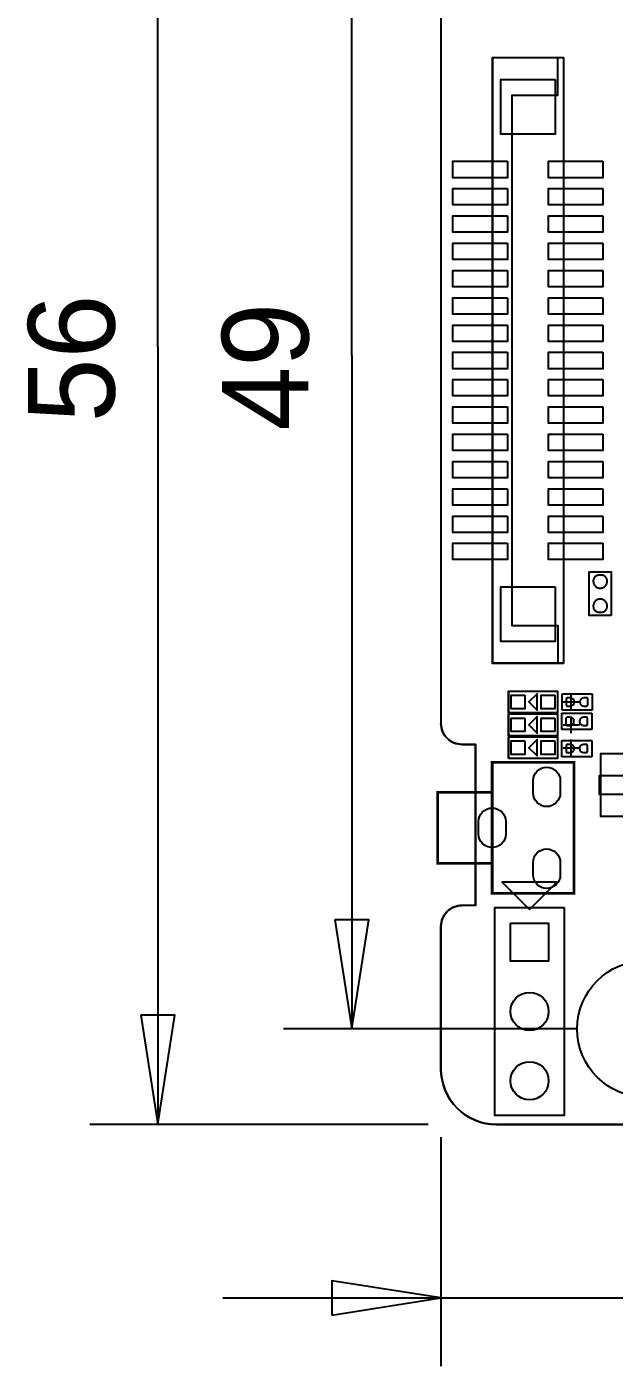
# Model space of a CAD drawing. Extents: x -27 to 80, y -24 to 59.
# Drawn here: x -26.55 to -5, y -20.13 to 28.96 of the extents above; entities that cross this region are included whole.
import ezdxf

# ---------------------------------------------------------------- set-up
doc = ezdxf.new("R2010")
doc.units = 0
for name, color, linetype in [('BG_LAYOUT-TOP', 85, 'CONTINUOUS'), ('BG_OUTLINE', 1, 'CONTINUOUS'), ('PG_ASSEMBLY_TOP', 111, 'CONTINUOUS'), ('PG_SILKSCREEN_TOP', 92, 'CONTINUOUS'), ('PIN_TOP', 3, 'CONTINUOUS')]:
    doc.layers.add(name, color=color, linetype=linetype)

msp = doc.modelspace()

# ---------------------------------------------------------------- linework, layer by layer
at = {"layer": 'BG_LAYOUT-TOP'}
for points in [[(-21.7424, 17.2212), (-21.7424, 44.732905)], [(-14.6304, 16.9164), (-14.6304, 41.232912)], [(-21.7424, 17.2212), (-21.7424, -11.26711)], [(-14.6304, 16.9164), (-14.6304, -7.767091)], [(-15.255392, -3.767099), (-14.6304, -7.767091), (-14.005408, -3.767099), (-15.255392, -3.767099)], [(-22.367392, -7.267118), (-21.7424, -11.26711), (-21.117408, -7.267118), (-22.367392, -7.267118)], [(-6.360592, -7.767091), (-17.130395, -7.767091)], [(-11.825783, -11.26711), (-24.242395, -11.26711)], [(-11.357788, -11.735105), (-11.357788, -20.127595)], [(-15.35778, -18.252592), (-11.357788, -17.6276), (-15.35778, -17.002608), (-15.35778, -18.252592)], [(-19.357772, -17.6276), (-11.357788, -17.6276)], [(-11.357788, -17.6276), (-3.860597, -17.6276)]]:
    msp.add_lwpolyline(points, dxfattribs=at)
at = {"layer": 'BG_OUTLINE'}
for points in [[(41.17594, 44.732905), (-9.325788, 44.732905, 0.414214), (-11.357788, 42.700905), (-11.357788, 3.425241)], [(41.17594, 44.732905), (75.607393, 44.732905, -0.414214), (77.639393, 42.700905), (77.639393, -9.23511, -0.414214), (75.607393, -11.26711), (-9.325788, -11.26711, -0.414214), (-11.357788, -9.23511), (-11.357788, -4.005275)], [(-10.595788, 2.663241, -0.414214), (-11.357788, 3.425241)], [(-10.595788, 2.663241, -0.414214), (-11.357788, 3.425241)], [(-10.595788, -3.243275, 0.414214), (-11.357788, -4.005275)], [(-11.357788, -4.005275, -0.414214), (-10.595788, -3.243275)]]:
    msp.add_lwpolyline(points, format="xyb", dxfattribs=at)
msp.add_lwpolyline([(41.17594, 44.732905), (-9.325788, 44.732905, 0.414214), (-11.357788, 42.700905), (-11.357788, 3.425241, 0.414214), (-10.595788, 2.663241), (-10.089947, 2.663241), (-10.089947, -3.243275), (-10.595788, -3.243275, 0.414214), (-11.357788, -4.005275), (-11.357788, -9.23511, 0.414214), (-9.325788, -11.26711), (75.607393, -11.26711, 0.414214), (77.639393, -9.23511), (77.639393, 42.700905, 0.414214), (75.607393, 44.732905)], format="xyb", close=True, dxfattribs=at)
for points in [[(-10.089947, 2.663241), (-10.595788, 2.663241)], [(-10.089947, -3.243275), (-10.089947, 2.663241)], [(-10.089947, -3.243275), (-10.595788, -3.243275)]]:
    msp.add_lwpolyline(points, dxfattribs=at)
at = {"layer": 'PG_ASSEMBLY_TOP'}
for points in [[(-6.867601, 5.642991), (-9.457715, 5.642991), (-9.457715, 27.842794), (-6.867601, 27.842794)], [(-5.116119, 7.387082), (-5.916117, 7.387082), (-5.916117, 8.987282), (-5.116119, 8.987282)], [(-2.795016, 0.023622), (-5.495138, 0.023622), (-5.495138, 2.323821), (-2.795016, 2.323821)]]:
    msp.add_lwpolyline(points, close=True, dxfattribs=at)
for points in [[(-6.91515, 3.917925), (-6.91515, 4.517923)], [(-6.91515, 4.517923), (-5.81533, 4.517923)], [(-5.81533, 4.517923), (-5.81533, 3.917925)], [(-6.928104, 3.204185), (-6.928104, 3.804183)], [(-6.928104, 3.804183), (-5.828284, 3.804183)], [(-5.81533, 3.917925), (-6.91515, 3.917925)], [(-5.828284, 3.804183), (-5.828284, 3.204185)], [(-5.828284, 3.204185), (-6.928104, 3.204185)], [(-6.926072, 2.211045), (-6.926072, 2.811043)], [(-6.926072, 2.811043), (-5.826252, 2.811043)], [(-5.826252, 2.811043), (-5.826252, 2.211045)], [(-5.826252, 2.211045), (-6.926072, 2.211045)], [(-6.839255, -3.316021), (-6.839255, -10.936021), (-9.379255, -10.936021), (-9.379255, -3.316021), (-6.839255, -3.316021)]]:
    msp.add_lwpolyline(points, dxfattribs=at)
at = {"layer": 'PG_ASSEMBLY_TOP', "const_width": 0.050013}
for points in [[(-6.480048, -2.793949), (-9.480042, -2.793949), (-9.480042, 2.006041), (-6.480048, 2.006041), (-6.480048, -2.793949)], [(-9.480042, -1.693951), (-11.480038, -1.693951), (-11.480038, 0.906043), (-9.480042, 0.906043)]]:
    msp.add_lwpolyline(points, dxfattribs=at)
at = {"layer": 'PG_SILKSCREEN_TOP'}
for points in [[(-6.867601, 5.632907), (-9.467596, 5.632907), (-9.467596, 27.83299), (-6.867601, 27.83299), (-6.867601, 5.632907)], [(-7.067499, 26.442797), (-7.067499, 27.782901)], [(-7.067499, 26.442797), (-8.757691, 26.442797), (-8.757691, 7.022998), (-7.067499, 7.022998), (-7.067499, 5.682894)], [(-8.881186, 3.817925), (-8.881186, 4.617923), (-7.08119, 4.617923), (-7.08119, 3.817925), (-8.881186, 3.817925)], [(-8.881186, 4.617923), (-8.881186, 3.817925)], [(-7.831176, 4.117924), (-7.831176, 4.517923), (-8.1312, 4.217924), (-7.831176, 3.917925), (-7.831176, 4.117924)], [(-6.581191, 3.917925), (-6.581191, 4.517923)], [(-6.88119, 4.217924), (-6.281191, 4.217924)], [(-8.881186, 2.979725), (-8.881186, 3.779723), (-7.08119, 3.779723), (-7.08119, 2.979725), (-8.881186, 2.979725)], [(-8.881186, 3.779723), (-8.881186, 2.979725)], [(-7.831176, 3.279724), (-7.831176, 3.679723), (-8.1312, 3.379724), (-7.831176, 3.079725), (-7.831176, 3.279724)], [(-6.581191, 3.079725), (-6.581191, 3.679723)], [(-6.88119, 3.379724), (-6.281191, 3.379724)], [(-8.881186, 2.140001), (-8.881186, 2.939999), (-7.08119, 2.939999), (-7.08119, 2.140001), (-8.881186, 2.140001)], [(-8.881186, 2.939999), (-8.881186, 2.140001)], [(-7.831176, 2.44), (-7.831176, 2.839999), (-8.1312, 2.54), (-7.831176, 2.240001), (-7.831176, 2.44)], [(-6.88119, 2.54), (-6.281191, 2.54)], [(-6.581191, 2.240001), (-6.581191, 2.839999)], [(-6.839255, -3.316021), (-6.839255, -10.936021), (-9.379255, -10.936021), (-9.379255, -3.316021), (-6.839255, -3.316021)]]:
    msp.add_lwpolyline(points, dxfattribs=at)
at = {"layer": 'PG_SILKSCREEN_TOP', "const_width": 0.100101}
for points in [[(-9.480042, 2.006041), (-9.480042, -2.793949), (-6.480048, -2.793949), (-6.480048, 2.006041), (-9.480042, 2.006041)], [(-9.480042, 0.906043), (-11.480038, 0.906043), (-11.480038, -1.693951), (-9.480042, -1.693951)]]:
    msp.add_lwpolyline(points, dxfattribs=at)
at = {"layer": 'PG_SILKSCREEN_TOP'}
msp.add_lwpolyline([(-8.109255, -3.386125), (-7.109257, -2.386127), (-9.109253, -2.386127)], close=True, dxfattribs=at)
at = {"layer": 'PIN_TOP'}
for points in [[(-7.168096, 27.03242), (-7.168096, 25.033414), (-9.167101, 25.033414), (-9.167101, 27.03242)], [(-8.917711, 24.03287), (-8.917711, 23.432973), (-10.917707, 23.432973), (-10.917707, 24.03287)], [(-5.41749, 24.03287), (-5.41749, 23.432973), (-7.417486, 23.432973), (-7.417486, 24.03287)], [(-8.917711, 23.032847), (-8.917711, 22.43295), (-10.917707, 22.43295), (-10.917707, 23.032847)], [(-5.41749, 23.032847), (-5.41749, 22.43295), (-7.417486, 22.43295), (-7.417486, 23.032847)], [(-8.917711, 22.032849), (-8.917711, 21.432952), (-10.917707, 21.432952), (-10.917707, 22.032849)], [(-5.41749, 22.032849), (-5.41749, 21.432952), (-7.417486, 21.432952), (-7.417486, 22.032849)], [(-8.917711, 21.032851), (-8.917711, 20.432954), (-10.917707, 20.432954), (-10.917707, 21.032851)], [(-5.41749, 21.032851), (-5.41749, 20.432954), (-7.417486, 20.432954), (-7.417486, 21.032851)], [(-8.917711, 20.032853), (-8.917711, 19.432956), (-10.917707, 19.432956), (-10.917707, 20.032853)], [(-5.41749, 20.032853), (-5.41749, 19.432956), (-7.417486, 19.432956), (-7.417486, 20.032853)], [(-8.917711, 19.032855), (-8.917711, 18.432958), (-10.917707, 18.432958), (-10.917707, 19.032855)], [(-5.41749, 19.032855), (-5.41749, 18.432958), (-7.417486, 18.432958), (-7.417486, 19.032855)], [(-8.917711, 18.032857), (-8.917711, 17.43296), (-10.917707, 17.43296), (-10.917707, 18.032857)], [(-5.41749, 18.032857), (-5.41749, 17.43296), (-7.417486, 17.43296), (-7.417486, 18.032857)], [(-8.917711, 17.032859), (-8.917711, 16.432962), (-10.917707, 16.432962), (-10.917707, 17.032859)], [(-5.41749, 17.032859), (-5.41749, 16.432962), (-7.417486, 16.432962), (-7.417486, 17.032859)], [(-8.917711, 16.032861), (-8.917711, 15.432964), (-10.917707, 15.432964), (-10.917707, 16.032861)], [(-5.41749, 16.032861), (-5.41749, 15.432964), (-7.417486, 15.432964), (-7.417486, 16.032861)], [(-8.917711, 15.032863), (-8.917711, 14.432966), (-10.917707, 14.432966), (-10.917707, 15.032863)], [(-5.41749, 15.032863), (-5.41749, 14.432966), (-7.417486, 14.432966), (-7.417486, 15.032863)], [(-8.917711, 14.032865), (-8.917711, 13.432968), (-10.917707, 13.432968), (-10.917707, 14.032865)], [(-5.41749, 14.032865), (-5.41749, 13.432968), (-7.417486, 13.432968), (-7.417486, 14.032865)], [(-8.917711, 13.032867), (-8.917711, 12.43297), (-10.917707, 12.43297), (-10.917707, 13.032867)], [(-5.41749, 13.032867), (-5.41749, 12.43297), (-7.417486, 12.43297), (-7.417486, 13.032867)], [(-8.917711, 12.032869), (-8.917711, 11.432972), (-10.917707, 11.432972), (-10.917707, 12.032869)], [(-5.41749, 12.032869), (-5.41749, 11.432972), (-7.417486, 11.432972), (-7.417486, 12.032869)], [(-8.917711, 11.032871), (-8.917711, 10.432974), (-10.917707, 10.432974), (-10.917707, 11.032871)], [(-5.41749, 11.032871), (-5.41749, 10.432974), (-7.417486, 10.432974), (-7.417486, 11.032871)], [(-8.917711, 10.032848), (-8.917711, 9.43295), (-10.917707, 9.43295), (-10.917707, 10.032848)], [(-5.41749, 10.032848), (-5.41749, 9.43295), (-7.417486, 9.43295), (-7.417486, 10.032848)], [(-5.769813, 8.669731), (-5.771109, 8.645627), (-5.769813, 8.621725), (-5.766816, 8.597925), (-5.761507, 8.574227), (-5.753811, 8.551443), (-5.744413, 8.52932), (-5.733009, 8.508238), (-5.719826, 8.488121), (-5.704611, 8.469325), (-5.688127, 8.451825), (-5.669813, 8.436127), (-5.65023, 8.422132), (-5.627421, 8.410727), (-5.603519, 8.401533), (-5.578831, 8.394725), (-5.55371, 8.389823), (-5.52831, 8.387639), (-5.50291, 8.387639), (-5.47751, 8.389823), (-5.452313, 8.394725), (-5.427726, 8.401533), (-5.403825, 8.410727), (-5.381015, 8.422132), (-5.361229, 8.435619), (-5.342611, 8.450834), (-5.325618, 8.467827), (-5.310429, 8.486623), (-5.296916, 8.506435), (-5.285511, 8.527821), (-5.276113, 8.549919), (-5.269027, 8.572729), (-5.264125, 8.596325), (-5.26161, 8.620227), (-5.261331, 8.644331), (-5.261127, 8.666226), (-5.263413, 8.687841), (-5.267706, 8.709127), (-5.27431, 8.729726), (-5.283225, 8.749843), (-5.293919, 8.768639), (-5.306619, 8.786139), (-5.321021, 8.802345), (-5.337327, 8.817127), (-5.354828, 8.829827), (-5.373624, 8.840724), (-5.393411, 8.849639), (-5.414213, 8.856421), (-5.435625, 8.860841), (-5.457215, 8.863025), (-5.573827, 8.863025), (-5.595112, 8.861044), (-5.616219, 8.856421), (-5.636717, 8.849843), (-5.656326, 8.841232), (-5.675122, 8.830539), (-5.692623, 8.818143), (-5.708625, 8.803919), (-5.723128, 8.787943), (-5.735828, 8.77062), (-5.746725, 8.752027), (-5.755919, 8.73252), (-5.762727, 8.712225), (-5.767324, 8.691143)], [(-7.168096, 8.432406), (-7.168096, 6.433401), (-9.167101, 6.433401), (-9.167101, 8.432406)], [(-5.262423, 7.704633), (-5.261127, 7.728737), (-5.262423, 7.752639), (-5.26542, 7.776439), (-5.270729, 7.800137), (-5.278425, 7.822921), (-5.287823, 7.845044), (-5.299227, 7.866126), (-5.31241, 7.886243), (-5.327625, 7.905039), (-5.344109, 7.922539), (-5.362423, 7.938237), (-5.382006, 7.952232), (-5.404815, 7.963637), (-5.428717, 7.972831), (-5.453405, 7.979639), (-5.478526, 7.984541), (-5.503926, 7.986725), (-5.529326, 7.986725), (-5.554726, 7.984541), (-5.579923, 7.979639), (-5.60451, 7.972831), (-5.628411, 7.963637), (-5.651221, 7.952232), (-5.671007, 7.938745), (-5.689625, 7.92353), (-5.706618, 7.906537), (-5.721807, 7.887741), (-5.73532, 7.867929), (-5.746725, 7.846543), (-5.756123, 7.824445), (-5.763209, 7.801635), (-5.768111, 7.778039), (-5.770626, 7.754137), (-5.770905, 7.730033), (-5.771109, 7.708138), (-5.768823, 7.686523), (-5.76453, 7.665237), (-5.757926, 7.644638), (-5.749011, 7.624521), (-5.738317, 7.605725), (-5.725617, 7.588225), (-5.711215, 7.572019), (-5.694909, 7.557237), (-5.677408, 7.544537), (-5.658612, 7.53364), (-5.638825, 7.524725), (-5.618023, 7.517943), (-5.596611, 7.513523), (-5.575021, 7.511339), (-5.458409, 7.511339), (-5.437124, 7.51332), (-5.416017, 7.517943), (-5.395519, 7.524521), (-5.37591, 7.533132), (-5.357114, 7.543825), (-5.339613, 7.556221), (-5.323611, 7.570445), (-5.309108, 7.586421), (-5.296408, 7.603744), (-5.285511, 7.622337), (-5.276317, 7.641844), (-5.269509, 7.662139), (-5.264912, 7.683221)], [(-8.2812, 4.467923), (-8.2812, 3.967925), (-8.781199, 3.967925), (-8.781199, 4.467923)], [(-7.181177, 4.467923), (-7.181177, 3.967925), (-7.681176, 3.967925), (-7.681176, 4.467923)], [(-8.2812, 3.629723), (-8.2812, 3.129725), (-8.781199, 3.129725), (-8.781199, 3.629723)], [(-7.181177, 3.629723), (-7.181177, 3.129725), (-7.681176, 3.129725), (-7.681176, 3.629723)], [(-8.2812, 2.79), (-8.2812, 2.29), (-8.781199, 2.29), (-8.781199, 2.79)], [(-7.181177, 2.79), (-7.181177, 2.29), (-7.681176, 2.29), (-7.681176, 2.79)], [(-4.645089, 0.823735), (-5.544985, 0.823735), (-5.544985, 1.523733), (-4.645089, 1.523733)], [(-8.809253, -3.886022), (-7.409256, -3.886022), (-7.409256, -5.286019), (-8.809253, -5.286019)]]:
    msp.add_lwpolyline(points, close=True, dxfattribs=at)
for points in [[(-6.615379, 4.368013), (-6.716979, 4.368013, 0.376179), (-6.759473, 4.319524), (-6.759473, 4.103624, 0.366061), (-6.716979, 4.067835), (-6.615379, 4.067835, 0.999182)], [(-6.115101, 4.067835), (-6.013501, 4.067835, 0.376179), (-5.971007, 4.116324), (-5.971007, 4.332224, 0.366061), (-6.013501, 4.368013), (-6.115101, 4.368013, 0.999182)], [(-6.628333, 3.654273), (-6.729933, 3.654273, 0.376179), (-6.772427, 3.605784), (-6.772427, 3.389884, 0.366061), (-6.729933, 3.354095), (-6.628333, 3.354095, 0.999182)], [(-6.128055, 3.354095), (-6.026455, 3.354095, 0.376179), (-5.983961, 3.402584), (-5.983961, 3.618484, 0.366061), (-6.026455, 3.654273), (-6.128055, 3.654273, 0.999182)], [(-6.626301, 2.661133), (-6.727901, 2.661133, 0.376179), (-6.770395, 2.612644), (-6.770395, 2.396744, 0.366061), (-6.727901, 2.360955), (-6.626301, 2.360955, 0.999182)], [(-6.126023, 2.360955), (-6.024423, 2.360955, 0.376179), (-5.981929, 2.409444), (-5.981929, 2.625344, 0.366061), (-6.024423, 2.661133), (-6.126023, 2.661133, 0.999182)], [(-7.980045, 0.881139), (-7.980045, 1.33115, -1), (-6.980047, 1.33115), (-6.980047, 0.881139, -1)], [(-9.980041, -0.61896), (-9.980041, -0.168948, -1), (-8.980043, -0.168948), (-8.980043, -0.61896, -1)], [(-7.980045, -2.119059), (-7.980045, -1.669047, -1), (-6.980047, -1.669047), (-6.980047, -2.119059, -1)]]:
    msp.add_lwpolyline(points, format="xyb", close=True, dxfattribs=at)
for centre, radius in [((-3.860597, -7.767091), 2.499995), ((-8.109255, -7.126021), 0.699999), ((-8.109255, -9.666021), 0.699999)]:
    msp.add_circle(centre, radius, dxfattribs=at)

# ---------------------------------------------------------------- texts
at = {"layer": 'BG_LAYOUT-TOP', "width": 0.992}
for s, p in [('56', (-23.3299, 14.4653)), ('49', (-16.2179, 14.1605))]:
    msp.add_text(s, height=3.175, rotation=90, dxfattribs=at).set_placement(p)

doc.saveas('drawing.dxf')
